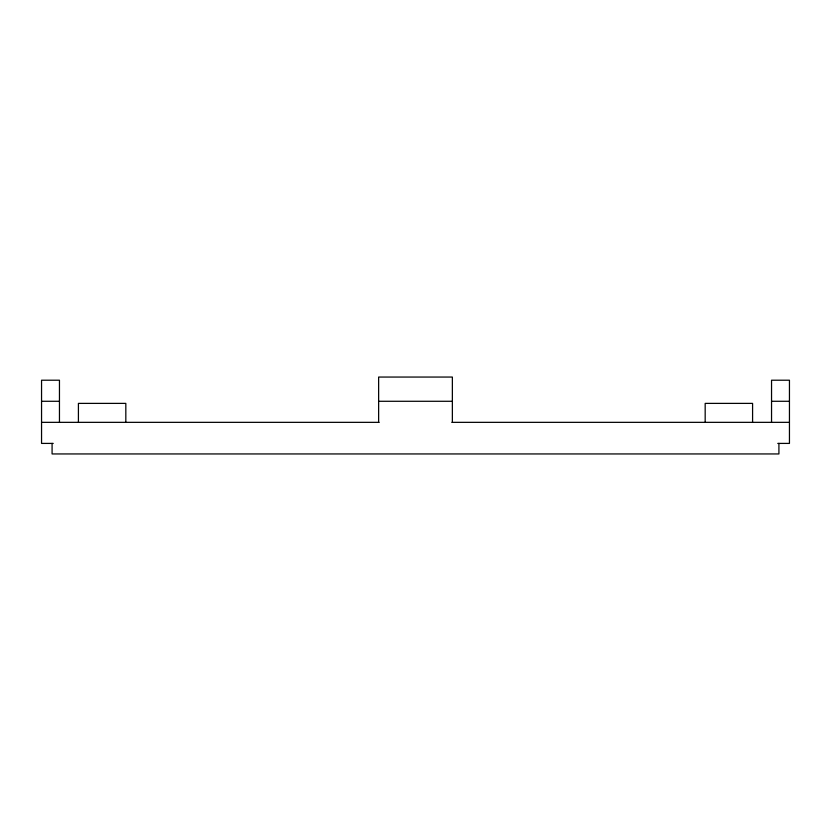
<?xml version="1.0" encoding="UTF-8"?>
<svg xmlns="http://www.w3.org/2000/svg" width="831" height="831" viewBox="0 0 831 831"><rect width="100%" height="100%" fill="white"/><g stroke="black" fill="none" stroke-linecap="round" stroke-linejoin="round"><path stroke-width="1.25" d="M41.55 401.28L59.458 401.28M378.635 401.28L452.365 401.28M771.542 401.28L789.45 401.28M41.55 422.345L379.144 422.345M451.856 422.345L789.45 422.345M53.236 443.411L41.55 443.411L41.55 380.214L59.458 380.214L59.458 422.345M777.764 443.411L789.45 443.411L789.45 380.214L771.542 380.214L771.542 422.345M778.917 443.411L778.917 453.944L52.083 453.944L52.083 443.411M752.585 422.345L752.585 403.388L705.176 403.388L705.176 422.345M452.365 422.345L452.365 377.056L378.635 377.056L378.635 422.345M125.824 422.345L125.824 403.388L78.415 403.388L78.415 422.345"/></g></svg>
